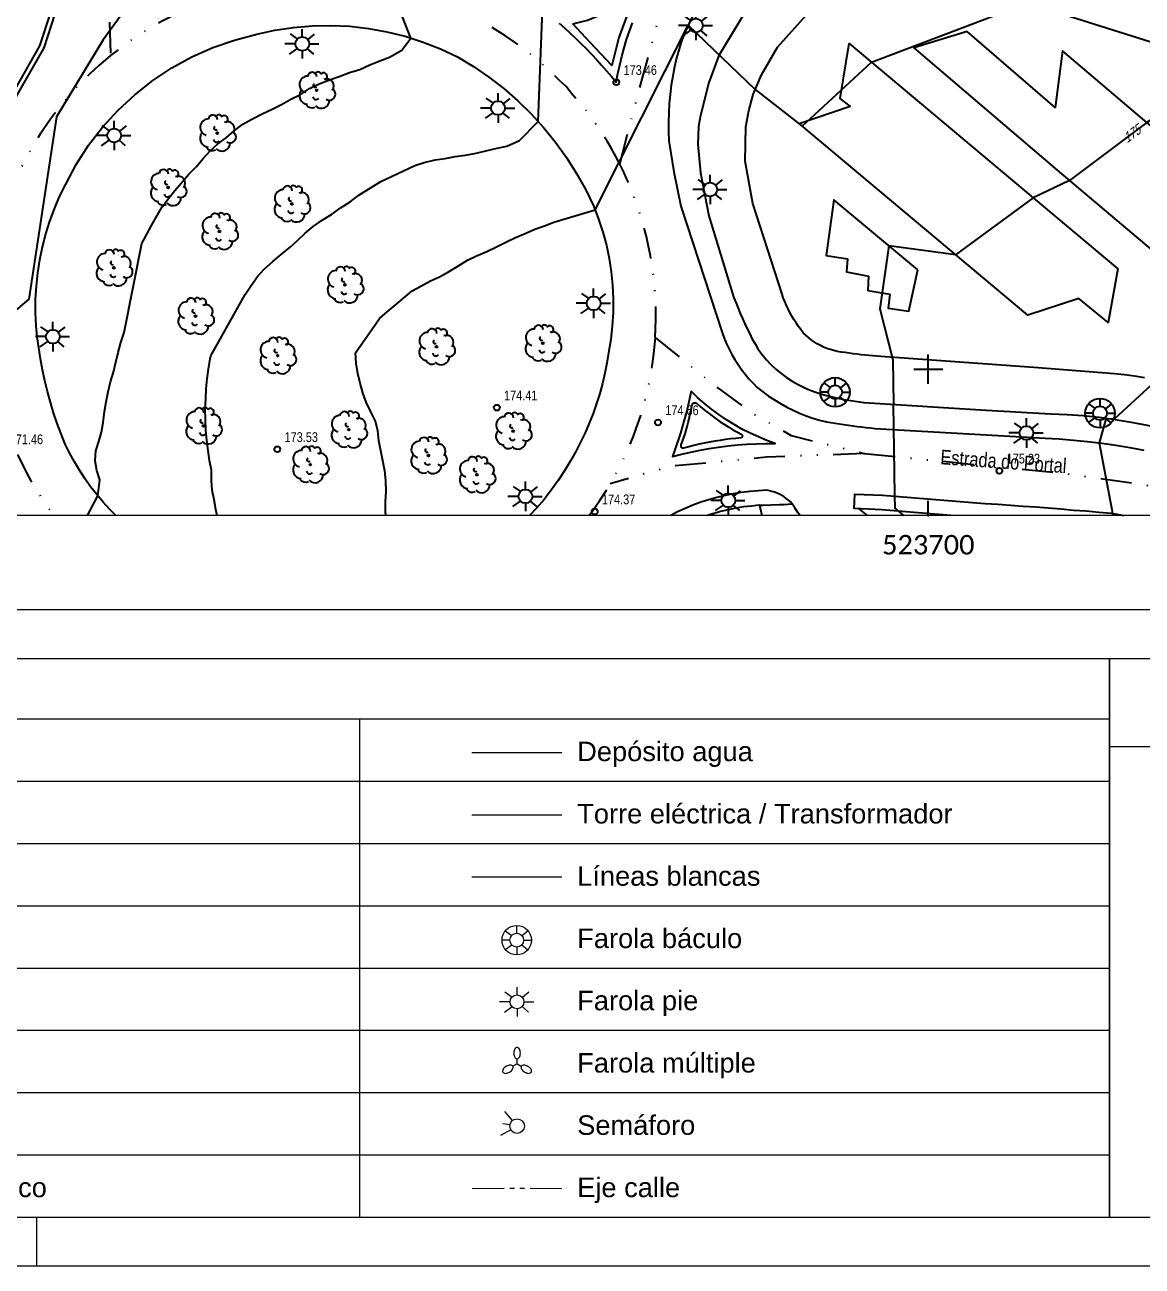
# Model space of a CAD drawing. Header units: metres. Extents: x 523239 to 523998, y 4669208 to 4669802.
# Drawn here: x 523607.3 to 523721.9, y 4669208 to 4669335.3 of the extents above; entities that cross this region are included whole.
import ezdxf
from ezdxf.enums import TextEntityAlignment as Align

# ---------------------------------------------------------------- set-up
doc = ezdxf.new("R2010")
doc.units = ezdxf.units.M
doc.header["$MEASUREMENT"] = 0
doc.header["$PDSIZE"] = -1
doc.linetypes.add('CONTINU', pattern=[0, 0])
doc.linetypes.add('MORSE_D', pattern=[31.75, 12.7, -6.35, 0, -6.35, 0, -6.35])
for name, color, linetype in [('031006 Cota terreno', 9, 'Continuous'), ('032011 Curva cada 1 m', 40, 'Continuous'), ('032015 Curva cada 5 m', 34, 'Continuous'), ('033006 Texto cota terreno', 9, 'Continuous'), ('033015 Texto curva maestra', 42, 'Continuous'), ('063001 Texto via urbana', 7, 'Continuous'), ('072001 Borde aglomerado u hormigon', 7, 'Continuous'), ('072004 Bordillo Acera', 1, 'Continuous'), ('082001 Valla Alambrada', 7, 'ALAMBRADA'), ('082002 Muro Tapia', 6, 'Continuous'), ('082008 Bionda', 7, 'BIONDA'), ('101001 Arbol', 3, 'Continuous'), ('141001 Farola baculo', 7, 'Continuous'), ('141002 Farola pie', 7, 'Continuous'), ('192008 Linea blanca', 9, 'Continuous'), ('192009 Grandes aparcamientos', 9, 'Continuous'), ('202001 Eje Calle', 254, 'MORSE_D'), ('992007 Cuadricula', 7, 'Continuous'), ('993007 Textos cuadricula', 7, 'Continuous')]:
    doc.layers.add(name, color=color, linetype=linetype)
doc.layers.add('992006 Lineas cajetin', color=7, linetype='Continuous', lineweight=0)
doc.layers.add('993006 Textos cajetin', color=7, linetype='Continuous', lineweight=0)
doc.styles.add('Legend', font='calibri.ttf')
doc.styles.get("Standard").update_dxf_attribs({"font": 'arial.ttf'})
doc.styles.add('Style-Arial', font='arial.ttf')
doc.linetypes.add('ALAMBRADA', pattern='A,3,[131,GEOGRAMA.SHX,S=0.5,R=0,X=0,Y=0],3', length=6)
doc.linetypes.add('BIONDA', pattern='A,6,[137,GEOGRAMA.SHX,S=0.75,R=0,X=0,Y=-0.5],6', length=12)

# ---------------------------------------------------------------- blocks, each defined once
blk = doc.blocks.new('COTAP')
at = {"color": 0}
blk.add_circle((0, 0), 0.3, dxfattribs=at)
blk = doc.blocks.new('FAROLA')
at = {"color": 0}
for p, q in [((0, 0.71), (0, 1.51)), ((-0.71, 0), (-1.79, 0)), ((-1.26, 1.02), (-0.51, 0.49)), ((1.21, 0.98), (0.55, 0.45)), ((0.71, 0), (1.71, 0)), ((-1.3, -1.04), (-0.51, -0.48)), ((0, -0.71), (0, -1.51)), ((1.17, -1.04), (0.51, -0.49))]:
    blk.add_line(p, q, dxfattribs=at)
blk.add_circle((0, 0), 0.71, dxfattribs=at)
blk = doc.blocks.new('ARBOL')
at = {"color": 0}
blk.add_circle((0, 0), 0.0939, dxfattribs=at)
for centre, radius, start, end in [((-0.9, 0.61), 0.852, 92.28, 254.58), ((-0.45, 1.37), 0.48, 359.2878, 173.6078), ((0.16, 1.55), 0.336, 23.1565, 160.4665), ((0.7, 1.41), 0.384, 301.578, 139.328), ((-0.15, 0.51), 0.192, 119.14, 310.56), ((1.05, 0.46), 0.708, 319.8556, 114.7656), ((1.31, -0.4), 0.612, 235.5275, 62.0275), ((-0.89, -0.54), 0.888, 142.64, 266.54), ((-0.06, -0.61), 0.336, 189.64, 323.88), ((0.48, -1), 0.852, 224.67, 0.24), ((-0.48, -1.08), 0.72, 213.78, 295.32)]:
    blk.add_arc(centre, radius, start, end, dxfattribs=at)
blk = doc.blocks.new('FAROLAG')
at = {"color": 0}
for p, q in [((0, 0.71), (0, 1.51)), ((-0.71, 0), (-1.51, 0)), ((-1.17, 0.96), (-0.51, 0.49)), ((1.17, 0.95), (0.55, 0.45)), ((0.71, 0), (1.51, 0)), ((-1.17, -0.95), (-0.51, -0.48)), ((0, -0.71), (0, -1.51)), ((1.13, -1), (0.51, -0.49))]:
    blk.add_line(p, q, dxfattribs=at)
for radius in [1.51, 0.71]:
    blk.add_circle((0, 0), radius, dxfattribs=at)

msp = doc.modelspace()

# ---------------------------------------------------------------- linework, layer by layer
at = {"layer": '032011 Curva cada 1 m'}
for points, elevation in [([(523642.08, 4669375.94), (523638.92, 4669374.99), (523632.6, 4669376.59), (523632.01, 4669376.07), (523632.36, 4669370.79), (523633.16, 4669366.67), (523633.53, 4669364.75), (523633.86, 4669363.77), (523634.17, 4669362.79), (523634.41, 4669361.69), (523633.67, 4669359.25), (523632.58, 4669359.51), (523627.6, 4669351.11), (523625.36, 4669355.29), (523621.71, 4669350.9), (523620.7, 4669341.14), (523615.36, 4669333.79), (523610.58, 4669325.9), (523607.76, 4669307.18), (523599.6, 4669300.3)], 171), ([(523743.7, 4669351.92), (523744.88, 4669350.32), (523743.36, 4669347.73), (523745.75, 4669341.89), (523745.16, 4669336.02), (523738.92, 4669336.23), (523739.02, 4669328.5), (523733.25, 4669321.18), (523733.78, 4669315.71), (523731.1, 4669308.84), (523730.73, 4669306.46), (523723.29, 4669298.76), (523719.09, 4669294.9), (523718.22, 4669294.88), (523717.52, 4669292.44), (523718.81, 4669285.62), (523718.91, 4669285)], 176), ([(523613.77, 4669285), (523614.82, 4669287.02), (523615.02, 4669288.64), (523614.74, 4669289.62), (523614.57, 4669290.61), (523614.62, 4669291.62), (523614.92, 4669292.58), (523615.21, 4669293.54), (523615.36, 4669294.55), (523615.51, 4669295.68), (523615.69, 4669296.67), (523615.89, 4669297.68), (523616.14, 4669298.7), (523616.42, 4669299.71), (523616.68, 4669300.71), (523616.92, 4669301.72), (523617.18, 4669302.75), (523617.54, 4669303.77), (523619.35, 4669312.9), (523619.84, 4669313.86), (523620.34, 4669314.73), (523620.92, 4669315.76), (523621.43, 4669316.65), (523622.07, 4669317.51), (523622.71, 4669318.32), (523623.38, 4669319.1), (523624.17, 4669320.01), (523624.94, 4669320.79), (523625.61, 4669321.58), (523626.37, 4669322.45), (523627.12, 4669323.13), (523627.98, 4669323.72), (523628.81, 4669324.46), (523629.7, 4669325.12), (523630.68, 4669325.67), (523631.68, 4669326.19), (523632.69, 4669326.67), (523633.66, 4669327.16), (523634.62, 4669327.71), (523635.61, 4669328.17), (523636.54, 4669328.78), (523637.52, 4669329.28), (523638.59, 4669329.69), (523639.59, 4669330.04), (523640.65, 4669330.42), (523641.7, 4669330.76), (523642.73, 4669331.22), (523643.74, 4669331.62), (523644.73, 4669332.01), (523646.02, 4669332.73), (523646.93, 4669333.96), (523642.11, 4669346.26)], 172), ([(523627.05, 4669285), (523626.92, 4669285.6), (523626.77, 4669286.61), (523626.55, 4669287.61), (523626.49, 4669288.6), (523626.49, 4669289.63), (523626.29, 4669290.64), (523626.13, 4669291.65), (523626.01, 4669292.71), (523625.92, 4669293.73), (523625.88, 4669294.83), (523625.85, 4669295.9), (523625.89, 4669296.93), (523625.95, 4669297.99), (523626.03, 4669299), (523626.18, 4669300), (523626.34, 4669301.06), (523626.4, 4669301.36), (523629.95, 4669307.67), (523630.57, 4669308.58), (523631.21, 4669309.5), (523631.88, 4669310.28), (523632.78, 4669311.05), (523633.62, 4669311.76), (523634.54, 4669312.51), (523635.32, 4669313.2), (523636.09, 4669313.96), (523636.9, 4669314.63), (523637.85, 4669315.3), (523638.78, 4669315.87), (523639.79, 4669316.58), (523640.71, 4669317.17), (523641.58, 4669317.87), (523643.85, 4669319.24), (523647.33, 4669320.9), (523648.31, 4669321.19), (523649.44, 4669321.49), (523650.44, 4669321.61), (523651.48, 4669321.81), (523652.54, 4669321.94), (523653.62, 4669322.15), (523654.77, 4669322.44), (523655.78, 4669322.68), (523656.77, 4669322.88), (523658.06, 4669323.46), (523659.98, 4669325.42), (523660.62, 4669341.31)], 173), ([(523644.37, 4669285), (523644.33, 4669285.38), (523644.34, 4669286.45), (523644.41, 4669287.47), (523644.36, 4669288.57), (523644.25, 4669289.58), (523644.05, 4669290.61), (523643.85, 4669291.62), (523643.64, 4669292.65), (523643.54, 4669293.68), (523643.32, 4669294.66), (523642.83, 4669295.63), (523642.36, 4669296.61), (523641.99, 4669297.57), (523641.72, 4669298.56), (523641.49, 4669299.56), (523641.32, 4669300.62), (523641.25, 4669301.68), (523643.7, 4669305.19), (523644.49, 4669305.9), (523645.29, 4669306.52), (523646.16, 4669307.29), (523647.08, 4669308.04), (523647.96, 4669308.51), (523648.96, 4669309.07), (523649.88, 4669309.47), (523650.8, 4669310), (523651.75, 4669310.58), (523652.73, 4669311.19), (523653.65, 4669311.63), (523654.71, 4669312.06), (523655.66, 4669312.53), (523656.74, 4669313.05), (523657.67, 4669313.51), (523658.67, 4669313.92), (523659.64, 4669314.35), (523660.64, 4669314.71), (523661.61, 4669315.09), (523665.82, 4669316.36), (523675.37, 4669335.29), (523682.26, 4669328.68), (523687.06, 4669324.94), (523694.16, 4669331.51), (523710.2, 4669337.59)], 174)]:
    msp.add_lwpolyline(points, dxfattribs=dict(at, elevation=elevation))
at = {"layer": '032015 Curva cada 5 m', "elevation": 175}
for points in [[(523735.05, 4669354.8), (523734.31, 4669353.8), (523732.73, 4669351.45), (523731.17, 4669346.4), (523726.81, 4669342.14), (523729.19, 4669339.41), (523731.11, 4669330.97), (523722.41, 4669325.29), (523714.47, 4669319.36), (523710.74, 4669317.59), (523702.8, 4669311.73), (523695.95, 4669312.67), (523695.02, 4669306.19), (523696.36, 4669300.97), (523696.43, 4669296.41)], [(523696.38, 4669296.41), (523696.52, 4669287.07), (523696.57, 4669285.74), (523697.46, 4669285)]]:
    msp.add_lwpolyline(points, dxfattribs=at)
at = {"layer": '072001 Borde aglomerado u hormigon', "flags": 128}
for points in [[(523606.19, 4669327.46), (523609.32, 4669332.97), (523610.45, 4669336.46), (523611.34, 4669341.32), (523611.53, 4669344.48), (523611.76, 4669349.87), (523611.93, 4669355.63), (523611.77, 4669364.13), (523611.38, 4669371.58), (523610.63, 4669378.62), (523608.8, 4669391.48), (523605.48, 4669417.12)], [(523608.51, 4669304.45), (523608.45, 4669305.81), (523608.45, 4669307.17), (523608.52, 4669308.53), (523608.67, 4669309.88), (523608.87, 4669311.23), (523609.15, 4669312.56), (523609.49, 4669313.88), (523609.9, 4669315.18), (523610.37, 4669316.46), (523610.9, 4669317.71), (523611.5, 4669318.93), (523612.61, 4669321), (523613.88, 4669322.97), (523615.32, 4669324.83), (523616.9, 4669326.57), (523618.62, 4669328.16), (523620.46, 4669329.62), (523622.42, 4669330.91), (523624.48, 4669332.04), (523626.63, 4669332.99), (523628.84, 4669333.76), (523631.12, 4669334.35), (523632.99, 4669334.77), (523634.9, 4669335.06), (523636.82, 4669335.23), (523638.74, 4669335.27), (523640.67, 4669335.18), (523642.58, 4669334.96), (523644.47, 4669334.62), (523646.34, 4669334.15), (523648.18, 4669333.56), (523649.96, 4669332.85), (523651.7, 4669332.03), (523653.35, 4669331.04), (523654.94, 4669329.96), (523656.46, 4669328.79), (523657.91, 4669327.53), (523659.28, 4669326.19), (523660.57, 4669324.77), (523661.78, 4669323.28), (523662.9, 4669321.72), (523663.93, 4669320.09), (523664.86, 4669318.41), (523665.69, 4669316.68), (523666.19, 4669315.39), (523666.62, 4669314.07), (523666.98, 4669312.72), (523667.26, 4669311.36), (523667.48, 4669309.99), (523667.62, 4669308.61), (523667.68, 4669307.22), (523667.68, 4669305.83), (523667.59, 4669304.44), (523667.44, 4669303.06), (523667.21, 4669301.69), (523667.04, 4669300.63), (523666.83, 4669299.58), (523666.58, 4669298.53), (523666.3, 4669297.5), (523665.98, 4669296.47), (523665.62, 4669295.46), (523665.23, 4669294.46), (523664.8, 4669293.48), (523664.34, 4669292.51), (523663.84, 4669291.56), (523663.31, 4669290.62), (523662.69, 4669289.59), (523662.03, 4669288.58), (523661.33, 4669287.6), (523660.59, 4669286.65), (523659.8, 4669285.74), (523659.11, 4669285)], [(523616.66, 4669285), (523616.06, 4669285.61), (523615.38, 4669286.36), (523614.72, 4669287.15), (523614.09, 4669287.95), (523613.5, 4669288.78), (523612.94, 4669289.64), (523612.42, 4669290.51), (523611.93, 4669291.41), (523611.47, 4669292.32), (523611.05, 4669293.38), (523610.65, 4669294.45), (523610.29, 4669295.53), (523609.96, 4669296.62), (523609.66, 4669297.72), (523609.38, 4669298.82), (523609.15, 4669299.94), (523608.94, 4669301.06), (523608.76, 4669302.18), (523608.62, 4669303.31), (523608.51, 4669304.45)]]:
    msp.add_lwpolyline(points, dxfattribs=at)
at = {"layer": '072004 Bordillo Acera', "flags": 128}
for points in [[(523663.55, 4669335.43), (523665.05, 4669335.8), (523667.62, 4669336.85), (523669.65, 4669337.83), (523668.26, 4669334.04), (523667.54, 4669331.16), (523665.31, 4669333.52), (523663.55, 4669335.43)], [(523675.78, 4669336.15), (523675.22, 4669334.97), (523674.72, 4669333.77), (523674.44, 4669332.86), (523674.19, 4669331.93), (523673.98, 4669331.01), (523673.8, 4669330.07), (523673.64, 4669329.13), (523673.52, 4669328.19), (523673.44, 4669327.24), (523673.38, 4669326.29), (523673.35, 4669325.34), (523673.36, 4669324.38), (523673.4, 4669323.43), (523673.89, 4669320.23), (523674.62, 4669316.71), (523678.87, 4669303.77), (523679.08, 4669303.19), (523679.31, 4669302.62), (523679.57, 4669302.07), (523679.85, 4669301.52), (523680.16, 4669300.99), (523680.49, 4669300.48), (523680.84, 4669299.97), (523681.21, 4669299.49), (523681.61, 4669299.02), (523682.03, 4669298.57), (523682.46, 4669298.14), (523683.03, 4669297.68), (523683.62, 4669297.25), (523684.22, 4669296.85), (523684.84, 4669296.47), (523685.48, 4669296.12), (523686.13, 4669295.8), (523686.79, 4669295.5), (523687.47, 4669295.23), (523688.15, 4669294.99), (523688.85, 4669294.78), (523689.56, 4669294.6), (523690, 4669294.53), (523690.45, 4669294.46), (523690.9, 4669294.39), (523691.35, 4669294.32), (523691.8, 4669294.26), (523692.25, 4669294.2), (523692.7, 4669294.14), (523693.15, 4669294.08), (523693.61, 4669294.03), (523694.06, 4669293.98), (523694.51, 4669293.93), (523711.97, 4669292.93), (523713.43, 4669292.85), (523714.88, 4669292.73), (523716.34, 4669292.58), (523717.79, 4669292.41), (523719.23, 4669292.2), (523720.67, 4669291.96), (523722.11, 4669291.69)], [(523674.67, 4669292.26), (523674.8, 4669292.63), (523674.93, 4669293.01), (523675.05, 4669293.38), (523675.16, 4669293.76), (523675.27, 4669294.14), (523675.37, 4669294.52), (523675.47, 4669294.9), (523675.56, 4669295.28), (523675.65, 4669295.67), (523675.73, 4669296.05), (523675.8, 4669296.44), (523675.83, 4669296.47), (523675.86, 4669296.5), (523675.9, 4669296.52), (523675.94, 4669296.54), (523675.98, 4669296.56), (523676.02, 4669296.57), (523676.06, 4669296.57), (523676.11, 4669296.57), (523676.15, 4669296.56), (523676.19, 4669296.54), (523676.23, 4669296.52), (523676.61, 4669296.18), (523677.01, 4669295.85), (523677.41, 4669295.53), (523677.82, 4669295.21), (523678.24, 4669294.91), (523678.66, 4669294.62), (523679.09, 4669294.33), (523679.53, 4669294.06), (523679.97, 4669293.79), (523680.42, 4669293.54), (523680.87, 4669293.3), (523680.89, 4669293.27), (523680.91, 4669293.24), (523680.92, 4669293.2), (523680.93, 4669293.17), (523680.93, 4669293.13), (523680.92, 4669293.09), (523680.91, 4669293.06), (523680.89, 4669293.03), (523680.87, 4669293), (523680.84, 4669292.98), (523680.81, 4669292.96), (523680.26, 4669292.91), (523679.72, 4669292.85), (523679.18, 4669292.78), (523678.64, 4669292.7), (523678.1, 4669292.61), (523677.56, 4669292.52), (523677.03, 4669292.41), (523676.5, 4669292.3), (523675.96, 4669292.18), (523675.43, 4669292.05), (523674.91, 4669291.91), (523674.88, 4669291.91), (523674.85, 4669291.9), (523674.83, 4669291.9), (523674.8, 4669291.91), (523674.78, 4669291.91), (523674.75, 4669291.92), (523674.73, 4669291.93), (523674.71, 4669291.95), (523674.69, 4669291.97), (523674.67, 4669291.99), (523674.66, 4669292.01), (523674.67, 4669292.26)], [(523686.05, 4669286.21), (523685.86, 4669286.4), (523685.65, 4669286.58), (523685.44, 4669286.75), (523685.21, 4669286.91), (523684.98, 4669287.05), (523684.74, 4669287.18), (523684.49, 4669287.29), (523684.23, 4669287.38), (523683.97, 4669287.47), (523683.7, 4669287.53), (523683.43, 4669287.58), (523682.57, 4669287.54), (523681.71, 4669287.47), (523680.85, 4669287.36), (523680, 4669287.22), (523679.15, 4669287.05), (523678.32, 4669286.85), (523677.49, 4669286.62), (523676.66, 4669286.35), (523675.85, 4669286.05), (523675.06, 4669285.72), (523674.27, 4669285.36), (523673.61, 4669285)], [(523702.31, 4669285), (523695.22, 4669285.57), (523693.88, 4669285.63), (523692.38, 4669285.7), (523692.45, 4669287.19), (523695.32, 4669287.07), (523704.53, 4669286.33), (523705.83, 4669286.24), (523707.13, 4669286.15), (523708.42, 4669286.06), (523709.72, 4669285.96), (523711.02, 4669285.87), (523712.31, 4669285.77), (523713.61, 4669285.67), (523714.9, 4669285.56), (523716.2, 4669285.46), (523717.5, 4669285.35), (523718.79, 4669285.24), (523719.88, 4669285.04), (523720.07, 4669285)], [(523682.69, 4669286.04), (523682.67, 4669286.04), (523681.86, 4669285.97), (523681.06, 4669285.88), (523680.27, 4669285.75), (523679.48, 4669285.59), (523678.7, 4669285.4), (523677.92, 4669285.18), (523677.88, 4669285.17)], [(523682.69, 4669286.04), (523683.04, 4669286.06), (523684.75, 4669286.12), (523685.15, 4669286.12), (523686.05, 4669286.21)], [(523682.69, 4669286.04), (523682.92, 4669285)], [(523686.85, 4669285), (523686.6, 4669285.35), (523686.32, 4669285.77), (523686.05, 4669286.21)], [(523677.88, 4669285.17), (523677.37, 4669285)], [(523677.88, 4669285.17), (523677.97, 4669285)]]:
    msp.add_lwpolyline(points, dxfattribs=at)
at = {"layer": '082001 Valla Alambrada', "flags": 128}
msp.add_lwpolyline([(523798.47, 4669291.18), (523798.27, 4669291.36), (523788.5, 4669299.7), (523778.24, 4669308.46), (523769.2, 4669316.01), (523762.28, 4669321.58), (523756.02, 4669325.94), (523750.6, 4669328.92), (523744.14, 4669331.63), (523734.84, 4669334.7), (523702.23, 4669345), (523698.98, 4669345.63), (523697.51, 4669345.74), (523695.8, 4669345.5), (523693.65, 4669345.1), (523691.17, 4669344.33), (523686.98, 4669342.06), (523683.61, 4669339.29), (523681.35, 4669336.85), (523678.53, 4669332.17), (523677.5, 4669329.41), (523676.64, 4669326.03), (523676.42, 4669324.88), (523676.38, 4669323.09), (523676.63, 4669320.16), (523677.48, 4669315.75), (523679.88, 4669307.88), (523680.07, 4669307.34), (523680.28, 4669306.79), (523680.49, 4669306.26), (523680.71, 4669305.72), (523680.94, 4669305.19), (523681.18, 4669304.66), (523681.43, 4669304.14), (523681.69, 4669303.62), (523681.95, 4669303.1), (523682.23, 4669302.59), (523682.51, 4669302.09), (523682.93, 4669301.53), (523683.38, 4669301), (523683.86, 4669300.49), (523684.36, 4669300.02), (523684.9, 4669299.57), (523685.46, 4669299.16), (523686.04, 4669298.77), (523686.64, 4669298.43), (523687.26, 4669298.11), (523687.9, 4669297.84), (523688.56, 4669297.6), (523688.99, 4669297.47), (523689.42, 4669297.34), (523689.86, 4669297.23), (523690.29, 4669297.12), (523690.73, 4669297.02), (523691.17, 4669296.93), (523691.61, 4669296.85), (523692.06, 4669296.78), (523692.5, 4669296.71), (523692.95, 4669296.65), (523693.39, 4669296.6), (523705.92, 4669295.8), (523712.57, 4669295.44), (523714.23, 4669295.37), (523715.88, 4669295.24), (523717.53, 4669295.07), (523719.18, 4669294.84), (523720.82, 4669294.57), (523722.45, 4669294.25), (523724.07, 4669293.88), (523725.68, 4669293.46), (523727.27, 4669292.99), (523728.85, 4669292.48), (523730.41, 4669291.91), (523731.01, 4669291.69), (523731.32, 4669291.58), (523731.6, 4669291.47), (523732.19, 4669291.23), (523732.78, 4669290.97), (523733.35, 4669290.7), (523733.92, 4669290.42), (523734.49, 4669290.12), (523735.04, 4669289.81), (523735.59, 4669289.49), (523736.13, 4669289.15), (523736.66, 4669288.8), (523737.76, 4669288.04), (523738.83, 4669287.26), (523739.87, 4669286.43), (523740.89, 4669285.58), (523741.54, 4669285)], dxfattribs=at)
at = {"layer": '082002 Muro Tapia', "flags": 128}
msp.add_lwpolyline([(523692.86, 4669285.68), (523693.73, 4669285)], dxfattribs=at)
at = {"layer": '082008 Bionda', "flags": 128}
msp.add_lwpolyline([(523610.64, 4669340.32), (523609.96, 4669336.58), (523608.86, 4669333.17), (523605.76, 4669327.72), (523602.97, 4669323.37), (523601.39, 4669319.89), (523600.43, 4669316.91), (523599.73, 4669314.49), (523599.39, 4669312.92), (523599.21, 4669311.57), (523599.06, 4669309.77), (523599.15, 4669304.16), (523599, 4669298.58), (523598.78, 4669295.96), (523598.73, 4669295.34), (523598.65, 4669294.9), (523598.4, 4669294.19), (523597.74, 4669292.74), (523597.11, 4669291.15), (523596.74, 4669290.2)], dxfattribs=at)
at = {"layer": '192008 Linea blanca', "flags": 128}
for points in [[(523662.13, 4669335.49), (523662.71, 4669334.98), (523663.27, 4669334.46), (523663.83, 4669333.94), (523664.38, 4669333.4), (523664.93, 4669332.86), (523665.46, 4669332.31), (523665.99, 4669331.75), (523666.5, 4669331.18), (523667.01, 4669330.6), (523667.51, 4669330.02), (523668, 4669329.43), (523668.16, 4669330.32), (523668.35, 4669331.2), (523668.56, 4669332.08), (523668.8, 4669332.95), (523669.06, 4669333.82), (523669.34, 4669334.67), (523669.65, 4669335.52)], [(523675.67, 4669297.74), (523675.54, 4669297.12), (523675.41, 4669296.5), (523675.26, 4669295.88), (523675.11, 4669295.27), (523674.94, 4669294.66), (523674.77, 4669294.05), (523674.58, 4669293.44), (523674.39, 4669292.84), (523674.19, 4669292.24), (523673.97, 4669291.64), (523673.75, 4669291.05), (523674.69, 4669291.29), (523675.64, 4669291.51), (523676.59, 4669291.7), (523677.54, 4669291.87), (523678.5, 4669292.02), (523679.46, 4669292.14), (523680.43, 4669292.24), (523681.4, 4669292.31), (523682.37, 4669292.36), (523683.34, 4669292.38), (523684.31, 4669292.38), (523683.43, 4669292.69), (523682.57, 4669293.05), (523681.72, 4669293.44), (523680.89, 4669293.86), (523680.08, 4669294.32), (523679.29, 4669294.81), (523678.51, 4669295.34), (523677.77, 4669295.89), (523677.04, 4669296.48), (523676.34, 4669297.1), (523675.67, 4669297.74)]]:
    msp.add_lwpolyline(points, dxfattribs=at)
at = {"layer": '192009 Grandes aparcamientos', "flags": 128}
for points in [[(523708.94, 4669337.99), (523732.16, 4669330.64), (523740.1, 4669328.16), (523744.6, 4669326.57), (523749.51, 4669324.4), (523754.23, 4669321.73), (523760.26, 4669317.57), (523770.5, 4669308.94), (523785.51, 4669296.26), (523788.5, 4669299.7)], [(523722.18, 4669299.12), (523721.15, 4669299.28), (523720.13, 4669299.42), (523719.09, 4669299.53), (523710.83, 4669300.19), (523695.14, 4669301.29), (523694.73, 4669301.33), (523694.32, 4669301.36), (523693.92, 4669301.4), (523693.51, 4669301.45), (523693.1, 4669301.49), (523692.69, 4669301.54), (523692.29, 4669301.59), (523691.88, 4669301.65), (523691.47, 4669301.7), (523691.07, 4669301.76), (523690.66, 4669301.83), (523690.3, 4669301.91), (523689.95, 4669302.01), (523689.6, 4669302.13), (523689.26, 4669302.28), (523688.93, 4669302.44), (523688.61, 4669302.61), (523688.3, 4669302.81), (523688, 4669303.02), (523687.71, 4669303.25), (523687.43, 4669303.49), (523687.17, 4669303.75), (523686.92, 4669304.08), (523686.67, 4669304.41), (523686.44, 4669304.75), (523686.22, 4669305.1), (523686.01, 4669305.45), (523685.81, 4669305.81), (523685.62, 4669306.18), (523685.45, 4669306.55), (523685.28, 4669306.93), (523685.13, 4669307.32), (523685, 4669307.71), (523682.02, 4669317), (523681.21, 4669321.33), (523681.27, 4669324.85), (523681.61, 4669326.52), (523682.04, 4669328.17), (523682.9, 4669330.2), (523684.53, 4669333.05), (523687.52, 4669336.35)], [(523740.15, 4669310.35), (523721.96, 4669325.67), (523713.78, 4669332.67), (523713.02, 4669326.86), (523703.97, 4669334.65), (523698.5, 4669332.97), (523713.21, 4669320.43), (523728.53, 4669307.49), (523737.37, 4669300.12), (523747.95, 4669291.25), (523748.88, 4669290.45), (523755.35, 4669285)], [(523719.45, 4669310.3), (523718.46, 4669304.78), (523715.44, 4669307.25), (523710.2, 4669305.53), (523686.75, 4669325.2), (523691.97, 4669326.97), (523690.95, 4669327.77), (523691.89, 4669333.42), (523708.83, 4669319.19), (523719.45, 4669310.3)], [(523698.92, 4669310.2), (523690.3, 4669317.36), (523689.54, 4669311.68), (523691.72, 4669311.34), (523691.62, 4669310), (523693.88, 4669309.54), (523693.79, 4669308.07), (523696.04, 4669307.69), (523695.9, 4669306.27), (523698.02, 4669305.94), (523698.92, 4669310.2)]]:
    msp.add_lwpolyline(points, dxfattribs=at)
at = {"layer": '202001 Eje Calle', "ltscale": 0.25, "flags": 128}
for points in [[(523784.98, 4669785), (523784.79, 4669784.06), (523783.22, 4669776.45), (523780.56, 4669766.37), (523776.5, 4669755.24), (523770.1, 4669741.32), (523764.18, 4669731.62), (523758.27, 4669722.94), (523751.72, 4669714.75), (523742.05, 4669703.79), (523702.41, 4669664.21), (523685.75, 4669646.33), (523677.35, 4669636.65), (523667.52, 4669624.31), (523660.45, 4669614.3), (523652.14, 4669601.68), (523645.55, 4669590.73), (523639.35, 4669578.84), (523633.91, 4669567.04), (523629.17, 4669556.37), (523623.68, 4669541.46), (523618.26, 4669523.59), (523614.16, 4669507.22), (523613.35, 4669502.9), (523611.91, 4669494.37), (523610.15, 4669482.94), (523608.89, 4669471.19), (523608.25, 4669464.12), (523607.76, 4669456.01), (523607.57, 4669450.03), (523607.5, 4669443.32), (523607.54, 4669436.35), (523607.73, 4669430.41), (523608.08, 4669424.03), (523608.82, 4669417.52), (523612.13, 4669391.93), (523613.97, 4669379.03), (523614.73, 4669371.85), (523615.13, 4669364.25), (523615.29, 4669355.61), (523616.14, 4669332.18)], [(523668.36, 4669321.03), (523670.2, 4669328.06), (523672.54, 4669336.65), (523675.71, 4669342.41), (523678.97, 4669346.25), (523687.48, 4669351.93), (523692.84, 4669353.64)], [(523639.76, 4669339.78), (523638.93, 4669339.82), (523638.11, 4669339.84), (523637.02, 4669339.84), (523635.8, 4669339.79), (523634.6, 4669339.7), (523633.37, 4669339.56), (523632.41, 4669339.42), (523631.12, 4669339.2), (523630.21, 4669339), (523629.14, 4669338.74), (523628.24, 4669338.5), (523627.46, 4669338.26), (523626.74, 4669338.03), (523625.28, 4669337.49), (523623.23, 4669336.62), (523621.35, 4669335.67), (523619.98, 4669334.87), (523618.74, 4669334.09), (523617.33, 4669333.09), (523616.14, 4669332.18)], [(523668.36, 4669321.03), (523667.94, 4669321.83), (523667.54, 4669322.56), (523667.05, 4669323.38), (523666.66, 4669324.01), (523666.23, 4669324.67), (523665.78, 4669325.32), (523665.27, 4669326.1), (523664.57, 4669326.93), (523664.04, 4669327.58), (523663.42, 4669328.29), (523662.86, 4669328.99), (523662.25, 4669329.56), (523661.96, 4669329.82), (523661.37, 4669330.42), (523660.95, 4669330.81), (523660.41, 4669331.29), (523659.96, 4669331.69), (523659.48, 4669332.09), (523658.93, 4669332.53), (523658.12, 4669333.14), (523657.42, 4669333.64), (523656.68, 4669334.15), (523655.64, 4669334.81), (523654.68, 4669335.38)], [(523616.14, 4669332.18), (523614.9, 4669331.12), (523614.05, 4669330.33), (523612.85, 4669329.12), (523611.76, 4669327.92), (523610.94, 4669326.93), (523609.96, 4669325.64), (523608.92, 4669324.11), (523608.05, 4669322.7), (523607.22, 4669321.16), (523606.53, 4669319.73), (523605.77, 4669317.92), (523605.1, 4669316.04), (523604.56, 4669314.18), (523604.2, 4669312.63), (523603.82, 4669310.5), (523603.65, 4669309.18), (523603.5, 4669307.2), (523603.46, 4669305.14), (523603.53, 4669303.33), (523603.75, 4669301.11), (523603.93, 4669300), (523604.09, 4669298.98)], [(523671.98, 4669303.26), (523672.03, 4669304.12), (523672.05, 4669305.2), (523672.05, 4669306.32), (523671.99, 4669307.66), (523671.9, 4669308.77), (523671.78, 4669309.9), (523671.64, 4669310.84), (523671.51, 4669311.62), (523671.28, 4669312.77), (523671.09, 4669313.61), (523670.81, 4669314.69), (523670.51, 4669315.72), (523670.12, 4669316.9), (523669.84, 4669317.66), (523669.36, 4669318.87), (523669.06, 4669319.56), (523668.8, 4669320.13), (523668.36, 4669321.03)], [(523671.98, 4669303.26), (523671.89, 4669302.22), (523671.79, 4669301.31), (523671.66, 4669300.33), (523671.6, 4669300), (523671.44, 4669299.07), (523671.25, 4669298.15), (523670.94, 4669296.87), (523670.71, 4669296.04), (523670.47, 4669295.25), (523670.19, 4669294.4), (523669.73, 4669293.15), (523669.5, 4669292.56), (523668.92, 4669291.22), (523668.54, 4669290.42), (523667.92, 4669289.23), (523667.38, 4669288.26)], [(523671.98, 4669303.26), (523677.75, 4669298.6), (523681.84, 4669295.57), (523685.92, 4669293.2), (523693.43, 4669291.36)], [(523604.09, 4669298.98), (523604.53, 4669297.05), (523605.25, 4669294.62), (523605.84, 4669292.99), (523606.5, 4669291.44), (523607.47, 4669289.45), (523607.97, 4669288.54), (523608.44, 4669287.75), (523608.94, 4669286.95), (523609.43, 4669286.21), (523609.87, 4669285.59), (523610.25, 4669285.07), (523610.3, 4669285)], [(523693.43, 4669291.36), (523683.42, 4669290.97), (523673.61, 4669290.04), (523667.38, 4669288.26)], [(523693.43, 4669291.36), (523713.23, 4669289.39), (523713.58, 4669289.37), (523722.19, 4669288.17), (523726.96, 4669286.88), (523731.04, 4669285)], [(523665.21, 4669285), (523665.59, 4669285.51), (523666.28, 4669286.5), (523666.99, 4669287.6), (523667.38, 4669288.26)]]:
    msp.add_lwpolyline(points, dxfattribs=at)
at = {"layer": '992006 Lineas cajetin'}
for p, q in [((523718.6, 4669264.1), (523334.01, 4669264.1)), ((523641.68, 4669264.1), (523641.68, 4669213)), ((523718.6, 4669261.32), (523811.1, 4669261.32)), ((523718.6, 4669257.72), (523334.01, 4669257.72)), ((523718.6, 4669251.33), (523334.01, 4669251.33)), ((523718.6, 4669244.94), (523334.01, 4669244.94)), ((523718.6, 4669238.55), (523334.01, 4669238.55)), ((523718.6, 4669232.16), (523334.01, 4669232.16)), ((523718.6, 4669225.78), (523334.01, 4669225.78)), ((523718.6, 4669219.39), (523334.01, 4669219.39)), ((523608.55, 4669213), (523608.55, 4669208))]:
    msp.add_line(p, q, dxfattribs=at)
at = {"layer": '992006 Lineas cajetin', "color": 7}
for p, q in [((523656.62, 4669242.39), (523657.28, 4669241.93)), ((523657.79, 4669242.15), (523657.79, 4669242.95)), ((523658.96, 4669242.39), (523658.34, 4669241.88)), ((523657.08, 4669241.44), (523656.28, 4669241.44)), ((523656.61, 4669240.49), (523657.28, 4669240.96)), ((523658.92, 4669240.43), (523658.3, 4669240.94)), ((523658.5, 4669241.44), (523659.3, 4669241.44)), ((523657.79, 4669240.73), (523657.79, 4669239.93)), ((523656.56, 4669236.13), (523657.31, 4669235.6)), ((523657.82, 4669235.82), (523657.82, 4669236.62)), ((523659.03, 4669236.09), (523658.37, 4669235.56)), ((523657.11, 4669235.11), (523656.03, 4669235.11)), ((523656.52, 4669234.07), (523657.31, 4669234.63)), ((523658.99, 4669234.07), (523658.33, 4669234.62)), ((523658.53, 4669235.11), (523659.53, 4669235.11)), ((523657.82, 4669234.4), (523657.82, 4669233.6)), ((523657.82, 4669228.75), (523657.39, 4669228.5)), ((523657.82, 4669228.75), (523657.82, 4669229.25)), ((523657.82, 4669228.75), (523658.26, 4669228.5)), ((523657.34, 4669222.94), (523656.57, 4669223.86)), ((523657.18, 4669222), (523656.14, 4669221.39)), ((523657.09, 4669222.49), (523656.37, 4669222.61))]:
    msp.add_line(p, q, dxfattribs=at)
at = {"layer": '992006 Lineas cajetin'}
for points in [[(523238.55, 4669802), (523997.55, 4669802), (523997.55, 4669208), (523238.55, 4669208)], [(523257.54, 4669797), (523992.55, 4669797), (523992.55, 4669275.32), (523257.54, 4669275.32)], [(523257.55, 4669270.32), (523992.55, 4669270.32), (523992.55, 4669213), (523257.55, 4669213)]]:
    msp.add_lwpolyline(points, close=True, dxfattribs=at)
msp.add_lwpolyline([(523975, 4669285), (523275, 4669285)], dxfattribs=at)
at = {"layer": '992006 Lineas cajetin', "extrusion": (0, 0, -1)}
for points in [[(-523718.6, 4669270.32), (-523718.6, 4669213)], [(-523718.6, 4669213), (-523718.6, 4669270.32)]]:
    msp.add_lwpolyline(points, dxfattribs=at)
at = {"layer": '992006 Lineas cajetin', "color": 4, "linetype": 'CONTINU', "extrusion": (0, 0, -1)}
msp.add_lwpolyline([(-523653.18, 4669260.7), (-523657.41, 4669260.7), (-523662.4, 4669260.69)], dxfattribs=at)
at = {"layer": '992006 Lineas cajetin', "color": 1, "linetype": 'CONTINU', "extrusion": (0, 0, -1)}
msp.add_lwpolyline([(-523653.18, 4669254.31), (-523657.41, 4669254.31), (-523662.4, 4669254.31)], dxfattribs=at)
at = {"layer": '992006 Lineas cajetin', "color": 9, "linetype": 'CONTINU', "extrusion": (0, 0, -1)}
msp.add_lwpolyline([(-523653.18, 4669247.93), (-523657.41, 4669247.93), (-523662.4, 4669247.92)], dxfattribs=at)
at = {"layer": '992006 Lineas cajetin', "color": 7, "flags": 128}
for points in [[(523657.82, 4669229.25, 0.159986), (523657.94, 4669229.29, 0.106322), (523658.06, 4669229.43, 0.071006), (523658.13, 4669229.61, 0.057309), (523658.16, 4669229.85, 0.057309), (523658.13, 4669230.09, 0.071006), (523658.06, 4669230.27, 0.106322), (523657.94, 4669230.41, 0.159986), (523657.82, 4669230.45, 0.159986), (523657.71, 4669230.41, 0.106322), (523657.59, 4669230.27, 0.071006), (523657.52, 4669230.09, 0.057309), (523657.49, 4669229.85, 0.057309), (523657.52, 4669229.61, 0.071006), (523657.59, 4669229.43, 0.106322), (523657.71, 4669229.29, 0.159986), (523657.82, 4669229.25)], [(523657.39, 4669228.5, 0.159986), (523657.3, 4669228.58, 0.106322), (523657.12, 4669228.62, 0.071006), (523656.93, 4669228.59, 0.057309), (523656.71, 4669228.49, 0.057309), (523656.51, 4669228.35, 0.071006), (523656.39, 4669228.2, 0.106322), (523656.33, 4669228.02, 0.159986), (523656.36, 4669227.9, 0.159986), (523656.45, 4669227.82, 0.106322), (523656.63, 4669227.78, 0.071006), (523656.82, 4669227.81, 0.057309), (523657.04, 4669227.91, 0.057309), (523657.24, 4669228.05, 0.071006), (523657.36, 4669228.21, 0.106322), (523657.42, 4669228.38, 0.159986), (523657.39, 4669228.5)], [(523658.26, 4669228.5, 0.159986), (523658.23, 4669228.38, 0.106322), (523658.29, 4669228.21, 0.071006), (523658.41, 4669228.05, 0.057309), (523658.61, 4669227.91, 0.057309), (523658.83, 4669227.81, 0.071006), (523659.02, 4669227.78, 0.106322), (523659.2, 4669227.82, 0.159986), (523659.29, 4669227.9, 0.159986), (523659.32, 4669228.02, 0.106322), (523659.26, 4669228.2, 0.071006), (523659.14, 4669228.35, 0.057309), (523658.94, 4669228.49, 0.057309), (523658.72, 4669228.59, 0.071006), (523658.53, 4669228.62, 0.106322), (523658.35, 4669228.58, 0.159986), (523658.26, 4669228.5)]]:
    msp.add_lwpolyline(points, format="xyb", close=True, dxfattribs=at)
at = {"layer": '992006 Lineas cajetin', "color": 254, "extrusion": (0, 0, -1), "flags": 128}
for points in [[(-523653.21, 4669215.98), (-523656.5, 4669215.99)], [(-523657.07, 4669215.99), (-523657.55, 4669215.99)], [(-523658.12, 4669215.99), (-523658.6, 4669215.99)], [(-523659.17, 4669215.99), (-523662.4, 4669215.98)]]:
    msp.add_lwpolyline(points, dxfattribs=at)
at = {"layer": '992006 Lineas cajetin', "color": 7}
for centre, radius in [((523657.79, 4669241.44), 1.51), ((523657.79, 4669241.44), 0.71), ((523657.82, 4669235.11), 0.71), ((523657.83, 4669222.37), 0.75)]:
    msp.add_circle(centre, radius, dxfattribs=at)
at = {"layer": '992007 Cuadricula'}
for points in [[(523700, 4669298.5), (523700, 4669301.5)], [(523698.5, 4669300), (523701.5, 4669300)], [(523700, 4669285), (523700, 4669286.5)]]:
    msp.add_lwpolyline(points, dxfattribs=at)
at = {"layer": '993007 Textos cuadricula'}
msp.add_point((523700, 4669285), dxfattribs=at)

# ---------------------------------------------------------------- block references
at = {"layer": '031006 Cota terreno'}
for p in [(523668, 4669329.43, 173.46), (523655.74, 4669296.06, 174.4), (523672.28, 4669294.54, 174.66), (523633.23, 4669291.79, 173.53), (523707.29, 4669289.58, 175.23), (523665.78, 4669285.4, 174.37)]:
    msp.add_blockref('COTAP', p, dxfattribs=at)
at = {"layer": '101001 Arbol'}
for p in [(523637.27, 4669328.61), (523627.08, 4669324.22), (523622.03, 4669318.63), (523634.72, 4669316.95), (523627.31, 4669314.14), (523616.47, 4669310.4), (523640.17, 4669308.65), (523624.85, 4669305.45), (523649.56, 4669302.31), (523660.47, 4669302.66), (523633.27, 4669301.39), (523625.66, 4669294.18), (523640.56, 4669293.8), (523657.43, 4669293.66), (523636.62, 4669290.21), (523648.73, 4669291.15), (523653.71, 4669289.18)]:
    msp.add_blockref('ARBOL', p, dxfattribs=at)
at = {"layer": '141001 Farola baculo'}
for p in [(523690.44, 4669297.64), (523717.61, 4669295.49)]:
    msp.add_blockref('FAROLAG', p, dxfattribs=at)
at = {"layer": '141002 Farola pie'}
for p in [(523676.16, 4669335.25), (523635.8, 4669333.37), (523655.87, 4669326.79), (523616.51, 4669323.97), (523677.64, 4669318.44), (523665.68, 4669306.76), (523610.22, 4669303.34), (523710.06, 4669293.46), (523658.68, 4669286.96), (523679.49, 4669286.55)]:
    msp.add_blockref('FAROLA', p, dxfattribs=at)

# ---------------------------------------------------------------- texts
at = {"layer": '033006 Texto cota terreno', "width": 0.8}
for s, p in [('173.46', (523668.75, 4669330.18, 173.46)), ('174.41', (523656.49, 4669296.81, 174.4)), ('174.66', (523673.03, 4669295.29, 174.66)), ('171.46', (523605.79, 4669292.31, 171.46)), ('173.53', (523633.98, 4669292.54, 173.53)), ('175.23', (523708.04, 4669290.33, 175.23)), ('174.37', (523666.53, 4669286.15, 174.37))]:
    msp.add_text(s, height=1, dxfattribs=at).set_placement(p)
at = {"layer": '033015 Texto curva maestra', "oblique": 25, "width": 0.8}
msp.add_text('175', height=1, rotation=36.75, dxfattribs=at).set_placement((523720.83, 4669324.11, 175), align=Align.MIDDLE_CENTER)
at = {"layer": '063001 Texto via urbana', "width": 0.8}
msp.add_text('Estrada do Portal', height=1.5, rotation=355.8924, dxfattribs=at).set_placement((523701.2, 4669290.26))
at = {"layer": '993006 Textos cajetin', "style": 'Style-Arial'}
for s, p in [('Depósito agua', (523663.99, 4669259.8)), ('Torre eléctrica / Transformador', (523663.99, 4669253.41)), ('Líneas blancas', (523663.99, 4669247.02)), ('Farola báculo', (523663.99, 4669240.63)), ('Farola pie', (523663.99, 4669234.25)), ('Farola múltiple', (523663.99, 4669227.86)), ('Semáforo', (523663.99, 4669221.47)), ('Depósito genérico', (523587.08, 4669215.08)), ('Eje calle', (523663.99, 4669215.08))]:
    msp.add_text(s, height=2, dxfattribs=at).set_placement(p)
at = {"layer": '993007 Textos cuadricula', "style": 'Legend'}
msp.add_text('523700', height=2, dxfattribs=at).set_placement((523700, 4669281), align=Align.CENTER)

doc.saveas('drawing.dxf')
